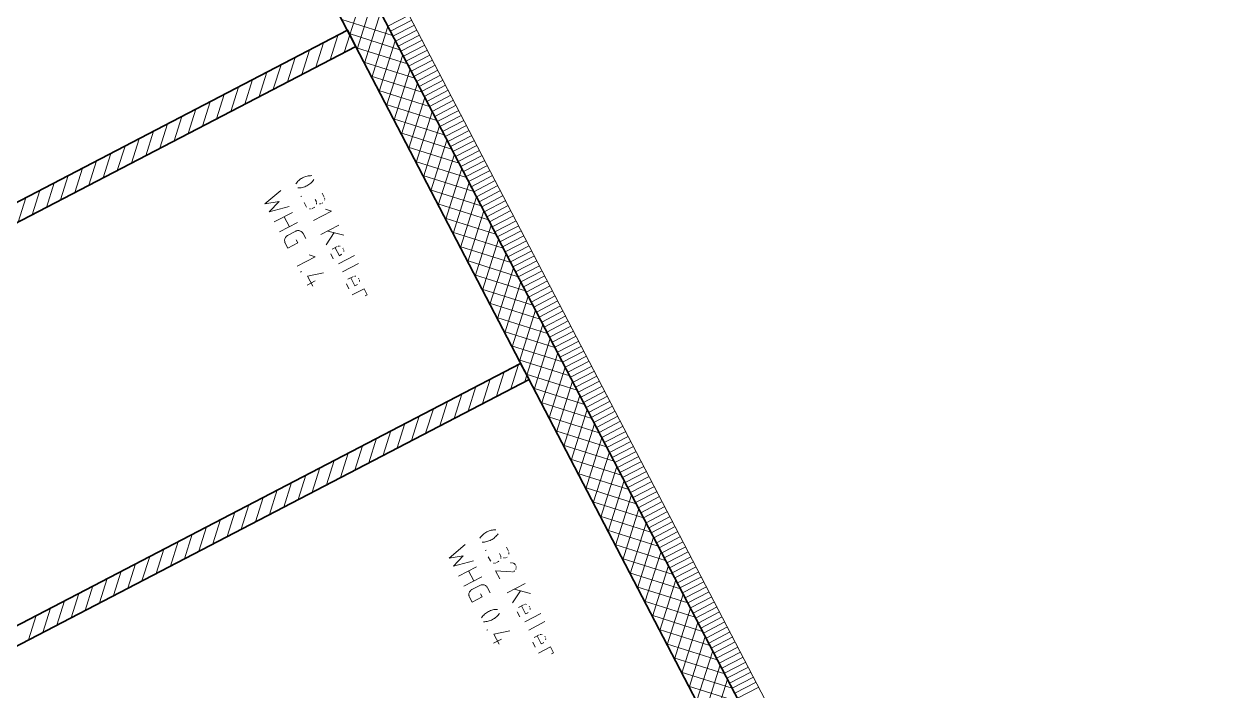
# Model space of a CAD drawing. Header units: metres. Extents: x 2740299.3 to 2740354.3, y 1267793.1 to 1267844.4.
# Drawn here: x 2740335.95 to 2740343.98, y 1267814.33 to 1267818.75 of the extents above; entities that cross this region are included whole.
import ezdxf

# ---------------------------------------------------------------- set-up
doc = ezdxf.new("R2010")
doc.units = ezdxf.units.M
doc.layers.add('grundriss', color=7, linetype='Continuous', true_color=0x000000)

msp = doc.modelspace()

# ---------------------------------------------------------------- linework, layer by layer
at = {"layer": 'grundriss', "color": 7, "linetype": 'Continuous', "lineweight": 18}
msp.add_line((2740343.9843, 1267808.2817), (2740335.8045, 1267824.0007), dxfattribs=at)
at = {"layer": 'grundriss', "color": 7, "linetype": 'Continuous', "lineweight": 35}
for p, q in [((2740343.8424, 1267808.2078), (2740335.6625, 1267823.9269)), ((2740335.4407, 1267823.8115), (2740343.6206, 1267808.0924)), ((2740338.0974, 1267818.7063), (2740333.9414, 1267816.5437)), ((2740338.1527, 1267818.5999), (2740338.0974, 1267818.7063)), ((2740333.9968, 1267816.4372), (2740338.1527, 1267818.5999)), ((2740339.2468, 1267816.4975), (2740335.0908, 1267814.3348)), ((2740339.3022, 1267816.3911), (2740339.2468, 1267816.4975)), ((2740335.1462, 1267814.2284), (2740339.3022, 1267816.3911))]:
    msp.add_line(p, q, dxfattribs=at)
at = {"layer": 'grundriss', "color": 18, "linetype": 'Continuous', "lineweight": 0, "true_color": 0x000000}
for p, q in [((2740338.113, 1267818.6763), (2740338.2194, 1267819.0134)), ((2740338.162, 1267818.5822), (2740338.2683, 1267818.9194)), ((2740338.2109, 1267818.4881), (2740338.3173, 1267818.8253)), ((2740338.06, 1267818.7781), (2740338.3972, 1267818.6718)), ((2740338.5069, 1267818.8076), (2740338.3649, 1267818.7337)), ((2740338.5242, 1267818.7743), (2740338.3822, 1267818.7004)), ((2740338.5415, 1267818.741), (2740338.3996, 1267818.6672)), ((2740338.0333, 1267818.673), (2740337.9823, 1267818.5112)), ((2740338.113, 1267818.6763), (2740338.0764, 1267818.5601)), ((2740338.1089, 1267818.6841), (2740338.4461, 1267818.5777)), ((2740338.2599, 1267818.394), (2740338.3662, 1267818.7312)), ((2740338.5588, 1267818.7078), (2740338.4169, 1267818.6339)), ((2740338.5761, 1267818.6745), (2740338.4342, 1267818.6006)), ((2740337.8452, 1267818.5751), (2740337.7941, 1267818.4133)), ((2740337.9392, 1267818.6241), (2740337.8882, 1267818.4622)), ((2740338.1579, 1267818.59), (2740338.4951, 1267818.4836)), ((2740338.3088, 1267818.2999), (2740338.4152, 1267818.6371)), ((2740338.5934, 1267818.6412), (2740338.4515, 1267818.5674)), ((2740338.6107, 1267818.608), (2740338.4688, 1267818.5341)), ((2740338.628, 1267818.5747), (2740338.4861, 1267818.5008)), ((2740337.7511, 1267818.5261), (2740337.7, 1267818.3643)), ((2740338.2069, 1267818.4959), (2740338.544, 1267818.3895)), ((2740338.3578, 1267818.2058), (2740338.4642, 1267818.543)), ((2740338.6453, 1267818.5414), (2740338.5034, 1267818.4676)), ((2740338.6627, 1267818.5082), (2740338.5207, 1267818.4343)), ((2740337.5629, 1267818.4282), (2740337.5118, 1267818.2664)), ((2740337.657, 1267818.4772), (2740337.6059, 1267818.3153)), ((2740338.4068, 1267818.1117), (2740338.5131, 1267818.4489)), ((2740338.68, 1267818.4749), (2740338.538, 1267818.401)), ((2740338.6973, 1267818.4416), (2740338.5553, 1267818.3678)), ((2740337.4688, 1267818.3793), (2740337.4177, 1267818.2174)), ((2740338.2558, 1267818.4018), (2740338.593, 1267818.2954)), ((2740338.4557, 1267818.0176), (2740338.5621, 1267818.3548)), ((2740338.7146, 1267818.4084), (2740338.5727, 1267818.3345)), ((2740338.7319, 1267818.3751), (2740338.59, 1267818.3013)), ((2740338.7492, 1267818.3418), (2740338.6073, 1267818.268)), ((2740337.2806, 1267818.2813), (2740337.2296, 1267818.1195)), ((2740337.3747, 1267818.3303), (2740337.3236, 1267818.1684)), ((2740338.3048, 1267818.3077), (2740338.642, 1267818.2013)), ((2740338.5047, 1267817.9236), (2740338.6111, 1267818.2607)), ((2740338.7665, 1267818.3086), (2740338.6246, 1267818.2347)), ((2740338.7838, 1267818.2753), (2740338.6419, 1267818.2015)), ((2740337.0924, 1267818.1834), (2740337.0414, 1267818.0216)), ((2740337.1865, 1267818.2324), (2740337.1355, 1267818.0705)), ((2740338.3538, 1267818.2136), (2740338.6909, 1267818.1072)), ((2740338.8011, 1267818.2421), (2740338.6592, 1267818.1682)), ((2740338.8185, 1267818.2088), (2740338.6765, 1267818.1349)), ((2740338.8358, 1267818.1755), (2740338.6938, 1267818.1017)), ((2740336.9983, 1267818.1344), (2740336.9473, 1267817.9726)), ((2740338.4027, 1267818.1195), (2740338.7399, 1267818.0132)), ((2740338.5537, 1267817.8295), (2740338.66, 1267818.1666)), ((2740338.8531, 1267818.1423), (2740338.7111, 1267818.0684)), ((2740338.8704, 1267818.109), (2740338.7285, 1267818.0351)), ((2740336.8102, 1267818.0365), (2740336.7591, 1267817.8747)), ((2740336.9043, 1267818.0855), (2740336.8532, 1267817.9236)), ((2740338.4517, 1267818.0254), (2740338.7889, 1267817.9191)), ((2740338.6026, 1267817.7354), (2740338.709, 1267818.0726)), ((2740338.8877, 1267818.0757), (2740338.7458, 1267818.0019)), ((2740338.905, 1267818.0425), (2740338.7631, 1267817.9686)), ((2740336.622, 1267817.9386), (2740336.5709, 1267817.7768)), ((2740336.7161, 1267817.9876), (2740336.665, 1267817.8257)), ((2740338.6516, 1267817.6413), (2740338.7579, 1267817.9785)), ((2740338.9223, 1267818.0092), (2740338.7804, 1267817.9353)), ((2740338.9396, 1267817.9759), (2740338.7977, 1267817.9021)), ((2740338.9569, 1267817.9427), (2740338.815, 1267817.8688)), ((2740336.5279, 1267817.8896), (2740336.4768, 1267817.7278)), ((2740338.5006, 1267817.9313), (2740338.8378, 1267817.825)), ((2740338.7005, 1267817.5472), (2740338.8069, 1267817.8844)), ((2740338.9743, 1267817.9094), (2740338.8323, 1267817.8355)), ((2740338.9916, 1267817.8761), (2740338.8496, 1267817.8023)), ((2740336.3397, 1267817.7917), (2740336.2887, 1267817.6299)), ((2740336.4338, 1267817.8407), (2740336.3828, 1267817.6788)), ((2740338.5496, 1267817.8373), (2740338.8868, 1267817.7309)), ((2740338.7495, 1267817.4531), (2740338.8559, 1267817.7903)), ((2740339.0089, 1267817.8429), (2740338.8669, 1267817.769)), ((2740339.0262, 1267817.8096), (2740338.8842, 1267817.7357)), ((2740339.0435, 1267817.7763), (2740338.9016, 1267817.7025)), ((2740336.1515, 1267817.6938), (2740336.1005, 1267817.5319)), ((2740336.2456, 1267817.7427), (2740336.1946, 1267817.5809)), ((2740338.5986, 1267817.7432), (2740338.9357, 1267817.6368)), ((2740338.7985, 1267817.359), (2740338.9048, 1267817.6962)), ((2740339.0608, 1267817.7431), (2740338.9189, 1267817.6692)), ((2740339.0781, 1267817.7098), (2740338.9362, 1267817.6359)), ((2740336.0575, 1267817.6448), (2740336.0064, 1267817.483)), ((2740338.6475, 1267817.6491), (2740338.9847, 1267817.5427)), ((2740339.0954, 1267817.6765), (2740338.9535, 1267817.6027)), ((2740339.1127, 1267817.6433), (2740338.9708, 1267817.5694)), ((2740335.9634, 1267817.5959), (2740335.9123, 1267817.434)), ((2740338.6965, 1267817.555), (2740339.0337, 1267817.4486)), ((2740338.8474, 1267817.2649), (2740338.9538, 1267817.6021)), ((2740339.13, 1267817.61), (2740338.9881, 1267817.5361)), ((2740339.1474, 1267817.5767), (2740339.0054, 1267817.5029)), ((2740339.1647, 1267817.5435), (2740339.0227, 1267817.4696)), ((2740338.7454, 1267817.4609), (2740339.0826, 1267817.3545)), ((2740338.8964, 1267817.1708), (2740339.0028, 1267817.508)), ((2740339.182, 1267817.5102), (2740339.04, 1267817.4364)), ((2740339.1993, 1267817.4769), (2740339.0574, 1267817.4031)), ((2740338.9453, 1267817.0768), (2740339.0517, 1267817.4139)), ((2740339.2166, 1267817.4437), (2740339.0747, 1267817.3698)), ((2740339.2339, 1267817.4104), (2740339.092, 1267817.3366)), ((2740339.2512, 1267817.3771), (2740339.1093, 1267817.3033)), ((2740338.7944, 1267817.3668), (2740339.1316, 1267817.2604)), ((2740338.9943, 1267816.9827), (2740339.1007, 1267817.3198)), ((2740339.2685, 1267817.3439), (2740339.1266, 1267817.27)), ((2740339.2858, 1267817.3106), (2740339.1439, 1267817.2368)), ((2740338.8434, 1267817.2727), (2740339.1805, 1267817.1664)), ((2740339.0433, 1267816.8886), (2740339.1496, 1267817.2258)), ((2740339.3032, 1267817.2774), (2740339.1612, 1267817.2035)), ((2740339.3205, 1267817.2441), (2740339.1785, 1267817.1702)), ((2740339.3378, 1267817.2108), (2740339.1958, 1267817.137)), ((2740338.8923, 1267817.1786), (2740339.2295, 1267817.0723)), ((2740339.0922, 1267816.7945), (2740339.1986, 1267817.1317)), ((2740339.3551, 1267817.1776), (2740339.2132, 1267817.1037)), ((2740339.3724, 1267817.1443), (2740339.2305, 1267817.0704)), ((2740338.9413, 1267817.0845), (2740339.2785, 1267816.9782)), ((2740339.3897, 1267817.111), (2740339.2478, 1267817.0372)), ((2740339.407, 1267817.0778), (2740339.2651, 1267817.0039)), ((2740338.9903, 1267816.9905), (2740339.3274, 1267816.8841)), ((2740339.1412, 1267816.7004), (2740339.2476, 1267817.0376)), ((2740339.4243, 1267817.0445), (2740339.2824, 1267816.9706)), ((2740339.4416, 1267817.0112), (2740339.2997, 1267816.9374)), ((2740339.4589, 1267816.978), (2740339.317, 1267816.9041)), ((2740339.0392, 1267816.8964), (2740339.3764, 1267816.79)), ((2740339.1902, 1267816.6063), (2740339.2965, 1267816.9435)), ((2740339.4763, 1267816.9447), (2740339.3343, 1267816.8708)), ((2740339.4936, 1267816.9114), (2740339.3516, 1267816.8376)), ((2740339.2391, 1267816.5122), (2740339.3455, 1267816.8494)), ((2740339.5109, 1267816.8782), (2740339.3689, 1267816.8043)), ((2740339.5282, 1267816.8449), (2740339.3863, 1267816.771)), ((2740339.5455, 1267816.8116), (2740339.4036, 1267816.7378)), ((2740339.0882, 1267816.8023), (2740339.4254, 1267816.6959)), ((2740339.2881, 1267816.4181), (2740339.3944, 1267816.7553)), ((2740339.5628, 1267816.7784), (2740339.4209, 1267816.7045)), ((2740339.5801, 1267816.7451), (2740339.4382, 1267816.6712)), ((2740339.1371, 1267816.7082), (2740339.4743, 1267816.6018)), ((2740339.337, 1267816.324), (2740339.4434, 1267816.6612)), ((2740339.5974, 1267816.7118), (2740339.4555, 1267816.638)), ((2740339.6147, 1267816.6786), (2740339.4728, 1267816.6047)), ((2740339.1861, 1267816.6141), (2740339.5233, 1267816.5077)), ((2740339.386, 1267816.23), (2740339.4924, 1267816.5671)), ((2740339.6321, 1267816.6453), (2740339.4901, 1267816.5714)), ((2740339.6494, 1267816.612), (2740339.5074, 1267816.5382)), ((2740339.6667, 1267816.5788), (2740339.5247, 1267816.5049)), ((2740339.2321, 1267816.4899), (2740339.181, 1267816.328)), ((2740339.2351, 1267816.52), (2740339.5722, 1267816.4136)), ((2740339.684, 1267816.5455), (2740339.5421, 1267816.4717)), ((2740339.7013, 1267816.5122), (2740339.5594, 1267816.4384)), ((2740339.138, 1267816.4409), (2740339.0869, 1267816.279)), ((2740339.2881, 1267816.4181), (2740339.2751, 1267816.377)), ((2740339.284, 1267816.4259), (2740339.6212, 1267816.3196)), ((2740339.435, 1267816.1359), (2740339.5413, 1267816.473)), ((2740339.7186, 1267816.479), (2740339.5767, 1267816.4051)), ((2740339.7359, 1267816.4457), (2740339.594, 1267816.3719)), ((2740339.7532, 1267816.4124), (2740339.6113, 1267816.3386)), ((2740338.9498, 1267816.343), (2740338.8987, 1267816.1811)), ((2740339.0439, 1267816.3919), (2740338.9928, 1267816.2301)), ((2740339.333, 1267816.3318), (2740339.6702, 1267816.2255)), ((2740339.4839, 1267816.0418), (2740339.5903, 1267816.379)), ((2740339.7705, 1267816.3792), (2740339.6286, 1267816.3053)), ((2740339.7878, 1267816.3459), (2740339.6459, 1267816.2721)), ((2740338.8557, 1267816.294), (2740338.8046, 1267816.1322)), ((2740339.5329, 1267815.9477), (2740339.6393, 1267816.2849)), ((2740339.8052, 1267816.3127), (2740339.6632, 1267816.2388)), ((2740339.8225, 1267816.2794), (2740339.6805, 1267816.2055)), ((2740339.8398, 1267816.2461), (2740339.6978, 1267816.1723)), ((2740338.6675, 1267816.1961), (2740338.6165, 1267816.0342)), ((2740338.7616, 1267816.245), (2740338.7106, 1267816.0832)), ((2740339.382, 1267816.2377), (2740339.7191, 1267816.1314)), ((2740339.5818, 1267815.8536), (2740339.6882, 1267816.1908)), ((2740339.8571, 1267816.2129), (2740339.7152, 1267816.139)), ((2740339.8744, 1267816.1796), (2740339.7325, 1267816.1057)), ((2740338.4793, 1267816.0982), (2740338.4283, 1267815.9363)), ((2740338.5734, 1267816.1471), (2740338.5224, 1267815.9853)), ((2740339.4309, 1267816.1436), (2740339.7681, 1267816.0373)), ((2740339.6308, 1267815.7595), (2740339.7372, 1267816.0967)), ((2740339.8917, 1267816.1463), (2740339.7498, 1267816.0725)), ((2740339.909, 1267816.1131), (2740339.7671, 1267816.0392)), ((2740338.3853, 1267816.0492), (2740338.3342, 1267815.8874)), ((2740339.4799, 1267816.0496), (2740339.817, 1267815.9432)), ((2740339.9263, 1267816.0798), (2740339.7844, 1267816.0059)), ((2740339.9436, 1267816.0465), (2740339.8017, 1267815.9727)), ((2740339.961, 1267816.0133), (2740339.819, 1267815.9394)), ((2740338.1971, 1267815.9513), (2740338.146, 1267815.7894)), ((2740338.2912, 1267816.0002), (2740338.2401, 1267815.8384)), ((2740339.5288, 1267815.9555), (2740339.866, 1267815.8491)), ((2740339.6798, 1267815.6654), (2740339.7861, 1267816.0026)), ((2740339.9783, 1267815.98), (2740339.8363, 1267815.9061)), ((2740339.9956, 1267815.9467), (2740339.8536, 1267815.8729)), ((2740338.0089, 1267815.8533), (2740337.9578, 1267815.6915)), ((2740338.103, 1267815.9023), (2740338.0519, 1267815.7405)), ((2740339.5778, 1267815.8614), (2740339.915, 1267815.755)), ((2740339.7287, 1267815.5713), (2740339.8351, 1267815.9085)), ((2740340.0129, 1267815.9135), (2740339.871, 1267815.8396)), ((2740340.0302, 1267815.8802), (2740339.8883, 1267815.8063)), ((2740340.0475, 1267815.8469), (2740339.9056, 1267815.7731)), ((2740337.9148, 1267815.8044), (2740337.8638, 1267815.6425)), ((2740339.6268, 1267815.7673), (2740339.9639, 1267815.6609)), ((2740339.7777, 1267815.4772), (2740339.8841, 1267815.8144)), ((2740340.0648, 1267815.8137), (2740339.9229, 1267815.7398)), ((2740340.0821, 1267815.7804), (2740339.9402, 1267815.7065)), ((2740337.7266, 1267815.7065), (2740337.6756, 1267815.5446)), ((2740337.8207, 1267815.7554), (2740337.7697, 1267815.5936)), ((2740339.8267, 1267815.3832), (2740339.933, 1267815.7203)), ((2740340.0994, 1267815.7471), (2740339.9575, 1267815.6733)), ((2740340.1168, 1267815.7139), (2740339.9748, 1267815.64)), ((2740337.5385, 1267815.6085), (2740337.4874, 1267815.4467)), ((2740337.6325, 1267815.6575), (2740337.5815, 1267815.4957)), ((2740339.6757, 1267815.6732), (2740340.0129, 1267815.5668)), ((2740339.8756, 1267815.2891), (2740339.982, 1267815.6262)), ((2740340.1341, 1267815.6806), (2740339.9921, 1267815.6067)), ((2740340.1514, 1267815.6473), (2740340.0094, 1267815.5735)), ((2740340.1687, 1267815.6141), (2740340.0267, 1267815.5402)), ((2740337.4444, 1267815.5596), (2740337.3933, 1267815.3977)), ((2740339.7247, 1267815.5791), (2740340.0619, 1267815.4727)), ((2740339.9246, 1267815.195), (2740340.0309, 1267815.5321)), ((2740340.186, 1267815.5808), (2740340.0441, 1267815.507)), ((2740340.2033, 1267815.5475), (2740340.0614, 1267815.4737)), ((2740337.2562, 1267815.4617), (2740337.2051, 1267815.2998)), ((2740337.3503, 1267815.5106), (2740337.2992, 1267815.3488)), ((2740339.7736, 1267815.485), (2740340.1108, 1267815.3787)), ((2740340.2206, 1267815.5143), (2740340.0787, 1267815.4404)), ((2740340.2379, 1267815.481), (2740340.096, 1267815.4072)), ((2740340.2552, 1267815.4477), (2740340.1133, 1267815.3739)), ((2740337.068, 1267815.3637), (2740337.017, 1267815.2019)), ((2740337.1621, 1267815.4127), (2740337.111, 1267815.2508)), ((2740339.8226, 1267815.3909), (2740340.1598, 1267815.2846)), ((2740339.9735, 1267815.1009), (2740340.0799, 1267815.4381)), ((2740340.2725, 1267815.4145), (2740340.1306, 1267815.3406)), ((2740340.2899, 1267815.3812), (2740340.1479, 1267815.3074)), ((2740336.9739, 1267815.3148), (2740336.9229, 1267815.1529)), ((2740339.8716, 1267815.2968), (2740340.2087, 1267815.1905)), ((2740340.0225, 1267815.0068), (2740340.1289, 1267815.344)), ((2740340.3072, 1267815.348), (2740340.1652, 1267815.2741)), ((2740340.3245, 1267815.3147), (2740340.1825, 1267815.2408)), ((2740336.7857, 1267815.2168), (2740336.7347, 1267815.055)), ((2740336.8798, 1267815.2658), (2740336.8288, 1267815.104)), ((2740339.9205, 1267815.2028), (2740340.2577, 1267815.0964)), ((2740340.0715, 1267814.9127), (2740340.1778, 1267815.2499)), ((2740340.3418, 1267815.2814), (2740340.1999, 1267815.2076)), ((2740340.3591, 1267815.2482), (2740340.2172, 1267815.1743)), ((2740340.3764, 1267815.2149), (2740340.2345, 1267815.141)), ((2740336.6917, 1267815.1679), (2740336.6406, 1267815.006)), ((2740340.1204, 1267814.8186), (2740340.2268, 1267815.1558)), ((2740340.3937, 1267815.1816), (2740340.2518, 1267815.1078)), ((2740340.411, 1267815.1484), (2740340.2691, 1267815.0745)), ((2740336.5035, 1267815.07), (2740336.4524, 1267814.9081)), ((2740336.5976, 1267815.1189), (2740336.5465, 1267814.9571)), ((2740339.9695, 1267815.1087), (2740340.3067, 1267815.0023)), ((2740340.1694, 1267814.7245), (2740340.2758, 1267815.0617)), ((2740340.4283, 1267815.1151), (2740340.2864, 1267815.0412)), ((2740340.4457, 1267815.0818), (2740340.3037, 1267815.008)), ((2740340.463, 1267815.0486), (2740340.321, 1267814.9747)), ((2740336.3153, 1267814.972), (2740336.2642, 1267814.8102)), ((2740336.4094, 1267815.021), (2740336.3583, 1267814.8592)), ((2740340.0185, 1267815.0146), (2740340.3556, 1267814.9082)), ((2740340.2184, 1267814.6304), (2740340.3247, 1267814.9676)), ((2740340.4803, 1267815.0153), (2740340.3383, 1267814.9414)), ((2740340.4976, 1267814.982), (2740340.3557, 1267814.9082)), ((2740336.2212, 1267814.9231), (2740336.1702, 1267814.7612)), ((2740340.0674, 1267814.9205), (2740340.4046, 1267814.8141)), ((2740340.5149, 1267814.9488), (2740340.373, 1267814.8749)), ((2740340.5322, 1267814.9155), (2740340.3903, 1267814.8416)), ((2740340.5495, 1267814.8822), (2740340.4076, 1267814.8084)), ((2740336.033, 1267814.8252), (2740335.982, 1267814.6633)), ((2740336.1271, 1267814.8741), (2740336.0761, 1267814.7123)), ((2740340.1164, 1267814.8264), (2740340.4536, 1267814.72)), ((2740340.2673, 1267814.5364), (2740340.3737, 1267814.8735)), ((2740340.5668, 1267814.849), (2740340.4249, 1267814.7751)), ((2740340.5841, 1267814.8157), (2740340.4422, 1267814.7418)), ((2740340.1653, 1267814.7323), (2740340.5025, 1267814.6259)), ((2740340.3163, 1267814.4423), (2740340.4226, 1267814.7794)), ((2740340.6014, 1267814.7824), (2740340.4595, 1267814.7086)), ((2740340.6188, 1267814.7492), (2740340.4768, 1267814.6753)), ((2740340.3652, 1267814.3482), (2740340.4716, 1267814.6853)), ((2740340.6361, 1267814.7159), (2740340.4941, 1267814.642)), ((2740340.6534, 1267814.6826), (2740340.5114, 1267814.6088)), ((2740340.6707, 1267814.6494), (2740340.5288, 1267814.5755)), ((2740340.2143, 1267814.6382), (2740340.5515, 1267814.5319)), ((2740340.4142, 1267814.2541), (2740340.5206, 1267814.5913)), ((2740340.688, 1267814.6161), (2740340.5461, 1267814.5423)), ((2740340.7053, 1267814.5828), (2740340.5634, 1267814.509)), ((2740340.2633, 1267814.5441), (2740340.6004, 1267814.4378)), ((2740340.4632, 1267814.16), (2740340.5695, 1267814.4972)), ((2740340.7226, 1267814.5496), (2740340.5807, 1267814.4757)), ((2740340.7399, 1267814.5163), (2740340.598, 1267814.4425)), ((2740340.7572, 1267814.483), (2740340.6153, 1267814.4092)), ((2740340.3122, 1267814.45), (2740340.6494, 1267814.3437)), ((2740340.5121, 1267814.0659), (2740340.6185, 1267814.4031)), ((2740340.7746, 1267814.4498), (2740340.6326, 1267814.3759)), ((2740340.7919, 1267814.4165), (2740340.6499, 1267814.3427)), ((2740340.3612, 1267814.356), (2740340.6984, 1267814.2496)), ((2740340.8092, 1267814.3833), (2740340.6672, 1267814.3094)), ((2740340.8265, 1267814.35), (2740340.6846, 1267814.2761))]:
    msp.add_line(p, q, dxfattribs=at)
at = {"layer": 'grundriss', "color": 7, "lineweight": 0}
for p, q in [((2740337.7542, 1267817.6871), (2740337.7587, 1267817.6933)), ((2740337.7587, 1267817.6933), (2740337.7637, 1267817.6995)), ((2740337.7637, 1267817.6995), (2740337.769, 1267817.705)), ((2740337.769, 1267817.705), (2740337.7747, 1267817.7105)), ((2740337.7747, 1267817.7105), (2740337.7807, 1267817.7155)), ((2740337.7807, 1267817.7155), (2740337.7869, 1267817.7203)), ((2740337.7869, 1267817.7203), (2740337.7937, 1267817.7242)), ((2740337.7937, 1267817.7242), (2740337.8004, 1267817.7282)), ((2740337.8004, 1267817.7282), (2740337.8074, 1267817.7315)), ((2740337.8074, 1267817.7315), (2740337.8146, 1267817.7345)), ((2740337.8146, 1267817.7345), (2740337.8221, 1267817.737)), ((2740337.8221, 1267817.737), (2740337.8296, 1267817.739)), ((2740337.8296, 1267817.739), (2740337.8373, 1267817.7407)), ((2740337.8373, 1267817.7407), (2740337.845, 1267817.7417)), ((2740337.845, 1267817.7417), (2740337.8528, 1267817.7422)), ((2740337.854, 1267817.6926), (2740337.848, 1267817.6876)), ((2740337.8528, 1267817.7422), (2740337.8605, 1267817.7425)), ((2740337.8598, 1267817.698), (2740337.854, 1267817.6926)), ((2740337.865, 1267817.7035), (2740337.8598, 1267817.698)), ((2740337.87, 1267817.7098), (2740337.865, 1267817.7035)), ((2740337.8745, 1267817.716), (2740337.87, 1267817.7098)), ((2740337.6559, 1267817.644), (2740337.5501, 1267817.5549)), ((2740337.7759, 1267817.6609), (2740337.7682, 1267817.6606)), ((2740337.7837, 1267817.6614), (2740337.7759, 1267817.6609)), ((2740337.7914, 1267817.6624), (2740337.7837, 1267817.6614)), ((2740337.7991, 1267817.6641), (2740337.7914, 1267817.6624)), ((2740337.8066, 1267817.6661), (2740337.7991, 1267817.6641)), ((2740337.8141, 1267817.6686), (2740337.8066, 1267817.6661)), ((2740337.8213, 1267817.6716), (2740337.8141, 1267817.6686)), ((2740337.8283, 1267817.6748), (2740337.8213, 1267817.6716)), ((2740337.8351, 1267817.6788), (2740337.8283, 1267817.6748)), ((2740337.8418, 1267817.6828), (2740337.8351, 1267817.6788)), ((2740337.848, 1267817.6876), (2740337.8418, 1267817.6828)), ((2740337.9296, 1267817.6262), (2740337.9433, 1267817.5998)), ((2740337.5501, 1267817.5549), (2740337.6437, 1267817.5699)), ((2740337.6437, 1267817.5699), (2740337.5778, 1267817.5018)), ((2740337.5778, 1267817.5018), (2740337.7113, 1267817.5374)), ((2740337.7892, 1267817.604), (2740337.7959, 1267817.6072)), ((2740337.8238, 1267817.5374), (2740337.8099, 1267817.5641)), ((2740337.8258, 1267817.5339), (2740337.8238, 1267817.5374)), ((2740337.8775, 1267817.5314), (2740337.8643, 1267817.5247)), ((2740337.8807, 1267817.5336), (2740337.8772, 1267817.5316)), ((2740337.8902, 1267817.5721), (2740337.8832, 1267817.5853)), ((2740337.8924, 1267817.5686), (2740337.8905, 1267817.5721)), ((2740337.8927, 1267817.5646), (2740337.8934, 1267817.5606)), ((2740337.8934, 1267817.5568), (2740337.8929, 1267817.5529)), ((2740337.9157, 1267817.5558), (2740337.9117, 1267817.5563)), ((2740337.9234, 1267817.5566), (2740337.9194, 1267817.5558)), ((2740337.9341, 1267817.5613), (2740337.9306, 1267817.5593)), ((2740337.9461, 1267817.5923), (2740337.9468, 1267817.5883)), ((2740337.9468, 1267817.5845), (2740337.9463, 1267817.5805)), ((2740337.6125, 1267817.4352), (2740337.7323, 1267817.4975)), ((2740337.6789, 1267817.4698), (2740337.7135, 1267817.4032)), ((2740337.849, 1267817.5212), (2740337.845, 1267817.5217)), ((2740337.8568, 1267817.5219), (2740337.8528, 1267817.5212)), ((2740337.8722, 1267817.4443), (2740337.9917, 1267817.5065)), ((2740337.9917, 1267817.5065), (2740337.9513, 1267817.5192)), ((2740337.7667, 1267817.4309), (2740337.6472, 1267817.3688)), ((2740337.7011, 1267817.3461), (2740337.7542, 1267817.3738)), ((2740337.7542, 1267817.3738), (2740337.758, 1267817.3755)), ((2740337.758, 1267817.3755), (2740337.7619, 1267817.3768)), ((2740337.7619, 1267817.3768), (2740337.7662, 1267817.3775)), ((2740337.7662, 1267817.3775), (2740337.7702, 1267817.378)), ((2740337.7702, 1267817.378), (2740337.7744, 1267817.378)), ((2740337.7744, 1267817.378), (2740337.7787, 1267817.3773)), ((2740337.7787, 1267817.3773), (2740337.7827, 1267817.3763)), ((2740337.7827, 1267817.3763), (2740337.7866, 1267817.3748)), ((2740337.7866, 1267817.3748), (2740337.7904, 1267817.3728)), ((2740337.7904, 1267817.3728), (2740337.7939, 1267817.3705)), ((2740337.7939, 1267817.3705), (2740337.7971, 1267817.3678)), ((2740337.9206, 1267817.351), (2740338.0404, 1267817.4134)), ((2740338.0748, 1267817.3468), (2740337.967, 1267817.3752)), ((2740337.6809, 1267817.3159), (2740337.6816, 1267817.3201)), ((2740337.6809, 1267817.3117), (2740337.6809, 1267817.3159)), ((2740337.6814, 1267817.3077), (2740337.6809, 1267817.3117)), ((2740337.6821, 1267817.3034), (2740337.6814, 1267817.3077)), ((2740337.6816, 1267817.3201), (2740337.6826, 1267817.3241)), ((2740337.6834, 1267817.2994), (2740337.6821, 1267817.3034)), ((2740337.6826, 1267817.3241), (2740337.6841, 1267817.3281)), ((2740337.6851, 1267817.2957), (2740337.6834, 1267817.2994)), ((2740337.6841, 1267817.3281), (2740337.6861, 1267817.3319)), ((2740337.7023, 1267817.2623), (2740337.6851, 1267817.2955)), ((2740337.6861, 1267817.3319), (2740337.6884, 1267817.3354)), ((2740337.6884, 1267817.3354), (2740337.6911, 1267817.3386)), ((2740337.6911, 1267817.3386), (2740337.6941, 1267817.3414)), ((2740337.6941, 1267817.3414), (2740337.6973, 1267817.3438)), ((2740337.6973, 1267817.3438), (2740337.7011, 1267817.3461)), ((2740337.7689, 1267817.2969), (2740337.7023, 1267817.2623)), ((2740337.7585, 1267817.3169), (2740337.7689, 1267817.2969)), ((2740337.7971, 1267817.3678), (2740337.7999, 1267817.3648)), ((2740337.7999, 1267817.3648), (2740337.8024, 1267817.3616)), ((2740337.8024, 1267817.3616), (2740337.8046, 1267817.3578)), ((2740337.8049, 1267817.3578), (2740337.8221, 1267817.3246)), ((2740338.0087, 1267817.3645), (2740337.9556, 1267817.2839)), ((2740337.8844, 1267817.2049), (2740337.844, 1267817.2176)), ((2740338.004, 1267817.1909), (2740337.9868, 1267817.224)), ((2740337.9962, 1267817.2545), (2740338.0294, 1267817.2717)), ((2740338.0439, 1267817.2116), (2740338.0162, 1267817.2647)), ((2740338.0369, 1267817.2742), (2740338.0409, 1267817.2749)), ((2740338.0381, 1267817.1577), (2740338.1444, 1267817.2131)), ((2740338.0571, 1267817.2186), (2740338.0439, 1267817.2116)), ((2740338.0446, 1267817.2749), (2740338.0486, 1267817.2744)), ((2740338.0606, 1267817.2206), (2740338.0571, 1267817.2186)), ((2740338.0678, 1267817.2622), (2740338.0698, 1267817.2587)), ((2740338.0726, 1267817.2515), (2740338.0733, 1267817.2475)), ((2740338.0733, 1267817.2438), (2740338.0728, 1267817.2398)), ((2740337.7647, 1267817.1425), (2740337.8844, 1267817.2049)), ((2740338.0658, 1267817.1045), (2740338.1721, 1267817.1599)), ((2740337.7854, 1267817.1026), (2740337.7921, 1267817.1061)), ((2740337.9398, 1267817.0984), (2740337.8328, 1267817.0764)), ((2740337.8328, 1267817.0764), (2740337.8675, 1267817.0101)), ((2740338.1, 1267817.0549), (2740338.1332, 1267817.0721)), ((2740338.1477, 1267817.012), (2740338.12, 1267817.0651)), ((2740338.1407, 1267817.0746), (2740338.1447, 1267817.0754)), ((2740338.1484, 1267817.0754), (2740338.1524, 1267817.0749)), ((2740338.1716, 1267817.0626), (2740338.1736, 1267817.0591)), ((2740338.1764, 1267817.0519), (2740338.1771, 1267817.0479)), ((2740337.8837, 1267817.0437), (2740337.8303, 1267817.016)), ((2740338.1077, 1267816.9913), (2740338.0905, 1267817.0245)), ((2740338.1285, 1267816.9514), (2740338.2083, 1267816.9928)), ((2740338.1609, 1267817.019), (2740338.1477, 1267817.012)), ((2740338.1644, 1267817.021), (2740338.1609, 1267817.019)), ((2740338.1771, 1267817.0442), (2740338.1766, 1267817.0402)), ((2740338.2083, 1267816.9928), (2740338.229, 1267816.9529)), ((2740338.229, 1267816.9529), (2740338.2158, 1267816.9459)), ((2740338.997, 1267815.3616), (2740339.003, 1267815.3666)), ((2740339.003, 1267815.3666), (2740339.0092, 1267815.3713)), ((2740339.0092, 1267815.3713), (2740339.016, 1267815.3753)), ((2740339.016, 1267815.3753), (2740339.0227, 1267815.3793)), ((2740339.0227, 1267815.3793), (2740339.0297, 1267815.3826)), ((2740339.0297, 1267815.3826), (2740339.0369, 1267815.3856)), ((2740339.0369, 1267815.3856), (2740339.0444, 1267815.388)), ((2740339.0444, 1267815.388), (2740339.0519, 1267815.39)), ((2740339.0519, 1267815.39), (2740339.0596, 1267815.3918)), ((2740339.0596, 1267815.3918), (2740339.0674, 1267815.3928)), ((2740339.0674, 1267815.3928), (2740339.0751, 1267815.3933)), ((2740339.0751, 1267815.3933), (2740339.0828, 1267815.3935)), ((2740339.0968, 1267815.3671), (2740339.0923, 1267815.3609)), ((2740338.8782, 1267815.295), (2740338.7725, 1267815.206)), ((2740338.9766, 1267815.3381), (2740338.9811, 1267815.3444)), ((2740338.9811, 1267815.3444), (2740338.986, 1267815.3506)), ((2740338.986, 1267815.3506), (2740338.9913, 1267815.3561)), ((2740338.9983, 1267815.312), (2740338.9905, 1267815.3117)), ((2740338.9913, 1267815.3561), (2740338.997, 1267815.3616)), ((2740339.006, 1267815.3125), (2740338.9983, 1267815.312)), ((2740339.0137, 1267815.3135), (2740339.006, 1267815.3125)), ((2740339.0215, 1267815.3152), (2740339.0137, 1267815.3135)), ((2740339.029, 1267815.3172), (2740339.0215, 1267815.3152)), ((2740339.0364, 1267815.3197), (2740339.029, 1267815.3172)), ((2740339.0437, 1267815.3227), (2740339.0364, 1267815.3197)), ((2740339.0507, 1267815.3259), (2740339.0437, 1267815.3227)), ((2740339.0574, 1267815.3299), (2740339.0507, 1267815.3259)), ((2740339.0641, 1267815.3339), (2740339.0574, 1267815.3299)), ((2740339.0704, 1267815.3386), (2740339.0641, 1267815.3339)), ((2740339.0764, 1267815.3436), (2740339.0704, 1267815.3386)), ((2740339.0821, 1267815.3491), (2740339.0764, 1267815.3436)), ((2740339.0873, 1267815.3546), (2740339.0821, 1267815.3491)), ((2740339.0923, 1267815.3609), (2740339.0873, 1267815.3546)), ((2740338.7725, 1267815.206), (2740338.866, 1267815.221)), ((2740338.866, 1267815.221), (2740338.8002, 1267815.1528)), ((2740339.0115, 1267815.2551), (2740339.0182, 1267815.2583)), ((2740339.0462, 1267815.1885), (2740339.0322, 1267815.2152)), ((2740339.1125, 1267815.2231), (2740339.1055, 1267815.2364)), ((2740339.1148, 1267815.2196), (2740339.1128, 1267815.2231)), ((2740339.115, 1267815.2157), (2740339.1158, 1267815.2117)), ((2740339.1158, 1267815.2079), (2740339.1153, 1267815.2039)), ((2740339.138, 1267815.2069), (2740339.134, 1267815.2074)), ((2740339.1457, 1267815.2077), (2740339.1417, 1267815.2069)), ((2740339.1519, 1267815.2773), (2740339.1657, 1267815.2508)), ((2740339.1564, 1267815.2124), (2740339.1529, 1267815.2104)), ((2740339.1684, 1267815.2433), (2740339.1692, 1267815.2394)), ((2740339.1692, 1267815.2356), (2740339.1687, 1267815.2316)), ((2740338.8002, 1267815.1528), (2740338.9336, 1267815.1885)), ((2740338.8348, 1267815.0862), (2740338.9546, 1267815.1486)), ((2740339.0482, 1267815.185), (2740339.0462, 1267815.1885)), ((2740339.0714, 1267815.1722), (2740339.0674, 1267815.1727)), ((2740339.0791, 1267815.173), (2740339.0751, 1267815.1722)), ((2740339.1854, 1267815.1139), (2740339.0806, 1267815.1219)), ((2740339.0806, 1267815.1219), (2740339.1083, 1267815.0687)), ((2740339.0998, 1267815.1825), (2740339.0866, 1267815.1757)), ((2740339.103, 1267815.1847), (2740339.0996, 1267815.1827)), ((2740339.1804, 1267815.1735), (2740339.1844, 1267815.1742)), ((2740339.1884, 1267815.1742), (2740339.1924, 1267815.1737)), ((2740339.1961, 1267815.1727), (2740339.1998, 1267815.1713)), ((2740339.1998, 1267815.1713), (2740339.2033, 1267815.1693)), ((2740339.2033, 1267815.1693), (2740339.2066, 1267815.1668)), ((2740339.2073, 1267815.1216), (2740339.2041, 1267815.1191)), ((2740339.2066, 1267815.1668), (2740339.2096, 1267815.164)), ((2740339.2118, 1267815.161), (2740339.2141, 1267815.1575)), ((2740339.2158, 1267815.1346), (2740339.2143, 1267815.1308)), ((2740339.2166, 1267815.1503), (2740339.2173, 1267815.1463)), ((2740339.2173, 1267815.1423), (2740339.2168, 1267815.1383)), ((2740338.989, 1267815.082), (2740338.8695, 1267815.0199)), ((2740338.9012, 1267815.1209), (2740338.9359, 1267815.0543)), ((2740339.1971, 1267815.1156), (2740339.1931, 1267815.1146)), ((2740339.2041, 1267815.1191), (2740339.2006, 1267815.1171)), ((2740338.9032, 1267814.967), (2740338.9039, 1267814.9712)), ((2740338.9032, 1267814.9627), (2740338.9032, 1267814.967)), ((2740338.9037, 1267814.9588), (2740338.9032, 1267814.9627)), ((2740338.9039, 1267814.9712), (2740338.9049, 1267814.9752)), ((2740338.9049, 1267814.9752), (2740338.9064, 1267814.9792)), ((2740338.9064, 1267814.9792), (2740338.9084, 1267814.983)), ((2740338.9084, 1267814.983), (2740338.9107, 1267814.9864)), ((2740338.9107, 1267814.9864), (2740338.9134, 1267814.9897)), ((2740338.9134, 1267814.9897), (2740338.9164, 1267814.9924)), ((2740338.9164, 1267814.9924), (2740338.9197, 1267814.9949)), ((2740338.9197, 1267814.9949), (2740338.9234, 1267814.9972)), ((2740338.9234, 1267814.9972), (2740338.9765, 1267815.0249)), ((2740338.9765, 1267815.0249), (2740338.9803, 1267815.0266)), ((2740338.9803, 1267815.0266), (2740338.9843, 1267815.0279)), ((2740338.9808, 1267814.968), (2740338.9913, 1267814.948)), ((2740338.9843, 1267815.0279), (2740338.9885, 1267815.0286)), ((2740338.9885, 1267815.0286), (2740338.9925, 1267815.0291)), ((2740338.9925, 1267815.0291), (2740338.9967, 1267815.0291)), ((2740338.9967, 1267815.0291), (2740339.001, 1267815.0284)), ((2740339.001, 1267815.0284), (2740339.005, 1267815.0274)), ((2740339.005, 1267815.0274), (2740339.009, 1267815.0259)), ((2740339.009, 1267815.0259), (2740339.0127, 1267815.0239)), ((2740339.0127, 1267815.0239), (2740339.0162, 1267815.0216)), ((2740339.0162, 1267815.0216), (2740339.0194, 1267815.0189)), ((2740339.0194, 1267815.0189), (2740339.0222, 1267815.0159)), ((2740339.0222, 1267815.0159), (2740339.0247, 1267815.0126)), ((2740339.0247, 1267815.0126), (2740339.0269, 1267815.0089)), ((2740339.0272, 1267815.0089), (2740339.0444, 1267814.9757)), ((2740339.1567, 1267814.9757), (2740339.2764, 1267815.0378)), ((2740339.245, 1267814.9889), (2740339.1916, 1267814.9083)), ((2740339.3111, 1267814.9714), (2740339.2033, 1267814.9999)), ((2740338.9044, 1267814.9545), (2740338.9037, 1267814.9588)), ((2740338.9057, 1267814.9505), (2740338.9044, 1267814.9545)), ((2740338.9074, 1267814.9468), (2740338.9057, 1267814.9505)), ((2740338.9246, 1267814.9134), (2740338.9074, 1267814.9465)), ((2740338.9913, 1267814.948), (2740338.9246, 1267814.9134)), ((2740339.2325, 1267814.8789), (2740339.2657, 1267814.8961)), ((2740339.2799, 1267814.836), (2740339.2522, 1267814.8891)), ((2740339.2729, 1267814.8988), (2740339.2769, 1267814.8996)), ((2740339.2807, 1267814.8996), (2740339.2847, 1267814.8991)), ((2740339.3039, 1267814.8868), (2740339.3059, 1267814.8834)), ((2740338.9868, 1267814.8103), (2740338.9913, 1267814.8166)), ((2740338.9913, 1267814.8166), (2740338.9962, 1267814.8228)), ((2740338.9962, 1267814.8228), (2740339.0015, 1267814.8283)), ((2740339.0015, 1267814.8283), (2740339.0072, 1267814.8338)), ((2740339.0072, 1267814.8338), (2740339.0132, 1267814.8388)), ((2740339.0132, 1267814.8388), (2740339.0194, 1267814.8435)), ((2740339.0194, 1267814.8435), (2740339.0262, 1267814.8475)), ((2740339.0262, 1267814.8475), (2740339.0329, 1267814.8515)), ((2740339.0329, 1267814.8515), (2740339.0399, 1267814.8547)), ((2740339.0399, 1267814.8547), (2740339.0471, 1267814.8577)), ((2740339.0471, 1267814.8577), (2740339.0546, 1267814.8602)), ((2740339.0546, 1267814.8602), (2740339.0621, 1267814.8622)), ((2740339.0673, 1267814.8021), (2740339.0606, 1267814.7981)), ((2740339.0621, 1267814.8622), (2740339.0698, 1267814.864)), ((2740339.0741, 1267814.8061), (2740339.0673, 1267814.8021)), ((2740339.0698, 1267814.864), (2740339.0776, 1267814.865)), ((2740339.0803, 1267814.8108), (2740339.0741, 1267814.8061)), ((2740339.0776, 1267814.865), (2740339.0853, 1267814.8655)), ((2740339.0863, 1267814.8158), (2740339.0803, 1267814.8108)), ((2740339.0853, 1267814.8655), (2740339.093, 1267814.8657)), ((2740339.092, 1267814.8213), (2740339.0863, 1267814.8158)), ((2740339.0973, 1267814.8268), (2740339.092, 1267814.8213)), ((2740339.1023, 1267814.833), (2740339.0973, 1267814.8268)), ((2740339.1068, 1267814.8393), (2740339.1023, 1267814.833)), ((2740339.2403, 1267814.8152), (2740339.2228, 1267814.8484)), ((2740339.2742, 1267814.7823), (2740339.3805, 1267814.8377)), ((2740339.2934, 1267814.8429), (2740339.2799, 1267814.836)), ((2740339.2966, 1267814.8452), (2740339.2931, 1267814.8432)), ((2740339.3086, 1267814.8761), (2740339.3094, 1267814.8721)), ((2740339.3094, 1267814.8684), (2740339.3089, 1267814.8644)), ((2740339.0082, 1267814.7841), (2740339.0005, 1267814.7839)), ((2740339.016, 1267814.7846), (2740339.0082, 1267814.7841)), ((2740339.0237, 1267814.7856), (2740339.016, 1267814.7846)), ((2740339.0217, 1267814.727), (2740339.0282, 1267814.7305)), ((2740339.0314, 1267814.7874), (2740339.0237, 1267814.7856)), ((2740339.0389, 1267814.7894), (2740339.0314, 1267814.7874)), ((2740339.0464, 1267814.7919), (2740339.0389, 1267814.7894)), ((2740339.0536, 1267814.7948), (2740339.0464, 1267814.7919)), ((2740339.0606, 1267814.7981), (2740339.0536, 1267814.7948)), ((2740339.1759, 1267814.7228), (2740339.0688, 1267814.701)), ((2740339.3019, 1267814.7289), (2740339.4082, 1267814.7843)), ((2740339.1197, 1267814.6684), (2740339.0666, 1267814.6407)), ((2740339.0688, 1267814.701), (2740339.1035, 1267814.6344)), ((2740339.344, 1267814.6157), (2740339.3266, 1267814.6488)), ((2740339.3363, 1267814.6793), (2740339.3695, 1267814.6965)), ((2740339.3837, 1267814.6364), (2740339.3563, 1267814.6895)), ((2740339.3767, 1267814.6992), (2740339.3807, 1267814.7)), ((2740339.3972, 1267814.6434), (2740339.3837, 1267814.6364)), ((2740339.3845, 1267814.7), (2740339.3884, 1267814.6995)), ((2740339.4004, 1267814.6456), (2740339.3969, 1267814.6436)), ((2740339.4077, 1267814.6873), (2740339.4097, 1267814.6838)), ((2740339.4124, 1267814.6765), (2740339.4131, 1267814.6725)), ((2740339.4131, 1267814.6688), (2740339.4126, 1267814.6648)), ((2740339.3647, 1267814.5758), (2740339.4446, 1267814.6172)), ((2740339.4446, 1267814.6172), (2740339.4653, 1267814.5773)), ((2740339.4653, 1267814.5773), (2740339.4518, 1267814.5705))]:
    msp.add_line(p, q, dxfattribs=at)

doc.saveas('drawing.dxf')
